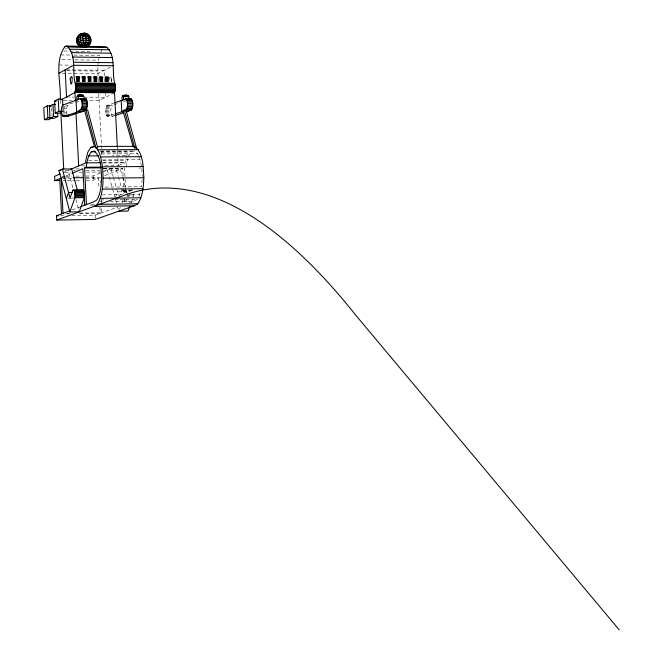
<?xml version="1.0" encoding="UTF-8"?>
<svg xmlns="http://www.w3.org/2000/svg" width="663" height="663" viewBox="0 0 663 663"><rect width="100%" height="100%" fill="white"/><g stroke="black" fill="none" stroke-linecap="round" stroke-linejoin="round"><path stroke-width="0.5" stroke-dasharray="3.31 2.49" d="M98.19 81.624L97.834 67.319M133.495 197.01L133.644 193.687M66.946 114.069C65.828 107.655 66.482 103.295 74.662 102.823M142.147 179.524L141.617 186.701L104.041 187.123M114.757 115.594L112.876 116.174L107.282 116.191L106.428 115.163L105.724 111.566L106.735 105.682L113.721 103.155M76.402 81.69L109.536 81.972C108.417 76.112 112.586 75.35 111.666 81.731L76.27 81.433M112.876 116.174L112.412 116.207C110.141 113.356 110.207 108.235 112.304 105.293L107.174 105.276M118.536 165.559L125.125 162.858L125.978 158.366M126.219 166.96L127.901 158.664M98.025 64.568L98.339 61.924M99.16 57.325L98.555 60.159L75.027 59.861M138.981 196.082L140.291 192.469M126.243 157.463L127.843 152.034L100.105 152.167M119.017 197.367L122.058 189.775M119.522 209.326L120.243 207.453M122.05 202.762L123.5 199.008M126.011 193.53L126.691 191.773L125.597 187.902M128.581 196.364L129.268 194.599M131.307 202.629L132.766 198.883M129.219 203.011L137.241 199.455L138.542 196.928M102.061 49.402L99.566 55.435L71.902 55.062M131.307 189.659L130.984 190.173L121.727 190.281M138.376 155.44L137.655 153.733L134.63 150.915L131.531 151.628L128.771 155.722L112.32 155.805M110.448 67.096L97.801 73.643L61.013 73.27M114.5 92.779L99.11 100.585L88.883 100.536M62.952 172.728L70.825 169.33M62.173 177.493L64.999 176.292M65.944 175.894L71.596 173.491M86.008 176.043L93.102 175.977L100.635 172.894M102.798 172.007L111.939 168.261M104.273 170.159L116.481 170.059L120.136 168.584L122.315 176.308M86.223 180.311L93.317 180.245L98.464 178.165L98.994 188.499M104.754 175.62L122.713 168.377L123.136 176.433M72.168 209.931L80.032 206.989M71.786 215.516L95.107 215.135L117.799 207.063M75.623 102.492L80.405 100.851M114.185 104.688L119.829 102.873M123.591 101.663L125.473 101.058M114.293 114.135L107.282 116.191M60.631 215.699L63.673 215.649M89.87 205.149L92.936 205.099M67.096 213.295L70.162 213.246M79.361 213.096L101.845 212.74L101.538 206.707M65.587 213.859L70.684 213.776M79.867 213.627L100.27 213.295L99.956 207.096M126.409 196.049L133.628 195.958M71.886 197.988L73.767 197.964M68.214 198.66L72.889 198.602M100.867 199.944L106.925 199.861M115.014 199.754L119.05 199.696M120.061 199.687L137.241 199.455M99.881 201.792L101.945 201.767M110.207 201.651L133.959 201.32M91.552 204.519L94.627 204.477M123.152 189.684L123.5 190.148L132.774 190.041L133.338 191.582M123.5 190.148L123.807 190.828L133.081 190.72M123.807 190.828L124.064 191.698L130.246 191.624M126.691 191.773L117.484 191.88L115.138 198.046L116.448 202.745M127.346 192.668L124.254 192.701L124.064 191.698M102.351 194.864L122.614 194.615M131.738 194.499L139.843 194.392M128.523 194.897L133.677 194.831M62.794 178.504L72.98 178.405M86.231 178.281L98.464 178.165M62.927 180.543L65.968 180.51M66.98 180.502L75.085 180.419M76.096 180.411L82.171 180.353M65.14 170.474L68.231 170.449L73.121 188.872M73.378 170.408L75.441 170.391M85.742 170.308L100.154 170.192M64.899 172.322L71.04 172.272M79.237 172.198L82.311 172.173M86.414 172.14L100.751 172.024M61.7 176.259L64.734 176.234M65.753 176.225L71.828 176.167M75.88 176.134L81.955 176.076M62.256 177.883L65.314 177.858M66.341 177.85L72.466 177.792M85.734 177.667L100.03 177.527L100.287 182.557M102.608 159.94L140.166 159.708L141.791 168.021L138.741 168.037M88.569 160.396L97.793 160.338M102.914 160.313L125.448 160.173M103.146 162.75L126.741 162.601M102.599 163.007L125.125 162.858M81.731 165.916L85.792 165.883M105.102 165.75L118.312 165.651L117.931 158.465M103.163 168.311L113.332 168.236M103.32 168.526L122.713 168.377M75.822 168.924L79.958 168.891M103.743 168.709L120.136 168.584M100.478 151.073L134.63 150.915M100.585 151.769L131.531 151.628M101.215 153.915L137.655 153.733M106.834 115.851L111.964 115.868M61.667 107.307L66.872 107.331M106.03 107.472L111.152 107.497M63.2 108.583L66.673 108.599M105.815 108.732L110.936 108.757M61.361 109.983L66.573 110M105.707 110.133L110.829 110.149M61.377 111.434L66.59 111.45M105.724 111.566L110.845 111.583M63.242 112.826L66.714 112.834M105.856 112.942L110.978 112.959M62.604 114.061L65.206 114.069M106.097 114.169L111.218 114.185M106.428 115.163L111.558 115.171M63.325 100.411L71.505 100.453M65.803 105.516L67.543 105.525M106.735 105.682L111.865 105.707M61.957 106.254L67.17 106.279M106.345 106.436L111.467 106.453M66.532 97.03L73.742 97.071M84.044 97.13L105.682 97.254L105.475 93.259M76.311 79.842L109.436 80.132M76.336 80.505L111.732 80.811M76.32 80.787L109.445 81.077M67.021 70.726L97.676 71.049M76.063 76.593L110.704 76.891M76.635 76.767L110.994 77.099M75.781 76.875L110.108 77.198M75.88 77.206L111.26 77.538M76.709 77.389L109.851 77.704M76.088 77.844L111.483 78.176M76.51 78.085L109.652 78.391M76.245 78.648L111.641 78.972M76.369 78.922L109.503 79.22M76.328 79.56L111.724 79.875M59.073 64.999L71.339 65.14M66.184 69.864L104.282 70.27L104.903 82.262M60.631 54.913L70.875 55.054M61.725 59.695L73.999 59.844M65.446 48.142L67.502 48.175M63.946 51.018L89.596 51.383M132.418 189.577L132.774 190.041M138.733 156.294L140.166 159.708M122.589 177.278L125.324 186.941M127.205 193.596L127.984 196.331M116.481 170.059L118.155 176.035M118.437 177.029L121.238 186.974M121.52 187.969L123.202 193.944M124.586 198.859L125.638 202.613M110.986 168.651L113.149 176.391M113.423 177.361L116.398 188.01M116.671 188.98L118.503 195.535M107.365 170.134L109.03 176.118M109.312 177.112L112.362 188.077M112.635 189.071L114.856 197.044M117.757 207.444L118.279 209.317M75.947 199.513L78.706 209.931M141.841 168.966L142.255 176.524M124.462 167.664L125.473 186.85M125.522 187.861L125.788 192.908M126.103 198.966L126.318 203.011M123.194 177.444L124.039 193.563M124.296 198.593L124.511 202.629M117.343 147.178L117.5 150.261M117.558 151.28L117.881 157.446M101.903 154.661L98.77 93.599M101.174 199.662L101.331 202.679M93.102 175.977L93.317 180.245M95.107 215.135L95.323 219.412M62.993 108.284L63.151 111.326M60.258 100.395L60.515 105.533M51.631 107.887L52.029 115.868"/><path stroke-width="0.99" d="M69.822 211.969L74.927 197.773L74.77 192.287L73.908 190.264L72.864 190.347L70.013 198.013L62.372 169.024L58.957 170.524L69.822 211.969L79.212 211.82L84.375 197.649L84.218 192.179L82.991 189.925L73.203 190.066M90.035 43.907L90.955 39.656C88.552 25.816 68.745 37.261 79.726 46.253L77.903 44.438L79.311 43.029L83.546 42.076L89.621 42.581L90.301 43.203L90.035 43.907L87.085 46.8M75.375 100.793L74.927 92.074L75.972 87.715L75.134 82.908C71.985 71.546 76.891 54.656 66.772 46.054L65.04 46.435C53.96 61.344 61.278 82.568 60.209 99.384M117.343 147.178L114.484 92.339L115.345 90.209L115.561 86.845L114.699 83.24C111.525 71.985 116.448 54.913 106.005 46.65L66.772 46.054M135.343 146.846C143.738 154.38 143.017 167.366 143.863 177.742C143.374 186.643 142.835 196.057 137.863 203.765L134.241 205.803L93.964 206.392L97.42 204.345C103.842 193.049 103.353 179.4 102.533 166.844C101.066 159.766 100.668 151.172 94.395 146.465L84.64 110.58M62.861 116.1L63.3 116.066C73.908 113.398 87.408 111.376 80.505 98.621L62.745 105.094C60.764 108.135 60.706 113.149 62.861 116.1L68.521 116.083L83.339 111.235L86.389 109.503L87.408 103.411L86.281 98.994L80.041 98.663M125.398 98.911L131.117 98.895C133.512 101.762 133.429 107.099 131.224 110.075L124.288 110.05L122.928 110.704L133.072 146.332L134.763 147.899L136.47 147.89L125.978 110.058C128.174 107.066 128.266 101.746 125.879 98.87L114.658 102.848M86.439 204.594L84.566 167.971L86.248 167.258L86.737 162.858L88.668 155.929L91.303 151.81L94.27 151.098C101.596 157.628 100.892 168.85 101.63 177.85C101.232 185.408 100.851 193.364 96.823 200.002L93.682 201.883L80.886 206.674M83.695 99.566C86.596 92.696 73.56 93.234 77.455 100.022M82.693 95.845L83.115 95.223M128.813 98.787C130.694 92.646 118.785 94.221 122.672 100.254M76.717 39.266L77.538 36.821L80.588 35.529L87.483 35.238L89.008 35.678L89.687 36.299L89.422 37.02M80.082 35.114L79.833 34.335L81.773 33.465L84.847 33.332L88.419 34.99L88.204 35.57M79.684 34.749L81.425 33.672M66.341 198.685L68.546 192.469L72.3 192.427M87.756 46.393L87.516 45.631L85.403 45.283L82.66 45.556L80.745 46.7L79.162 45.755L80.322 44.603L83.77 43.833L88.734 44.239L89.29 44.744L88.129 45.888L88.875 44.603M90.574 42.258L90.955 39.656L90.168 38.935L85.941 38.23L78.267 39.449L76.925 40.252L76.635 41.081L77.43 41.794M84.947 46.485L86.041 46.667C90.342 44.446 91.792 37.725 87.864 34.476L82.9 34.053L79.452 34.832C76.742 38.777 78.938 44.636 82.958 46.8L84.947 46.485C86.339 42.357 86.803 37.103 84.334 33.316L80.496 33.929L78.507 35.404L77.289 37.534L77.977 38.156M129.84 206.375L128.017 211.058L118.801 211.199M94.395 146.465L90.889 147.327L87.781 152.217L85.195 163.123L70.353 169.529M85.585 46.543C88.966 43.286 89.911 36.233 85.568 33.423L81.59 33.589C79.063 37.534 80.811 43.17 83.521 46.625M58.974 73.245L73.568 65.272L113.091 65.736M62.239 111.798L59.513 113.207L55.228 113.199L54.623 101.091L58.236 99.152L62.537 99.168L62.844 105.251M50.686 105.889L47.288 105.873L43.783 107.754L44.38 119.672L48.606 119.68L52.128 117.857L47.877 117.857L44.38 119.672M61.12 99.931L74.952 92.522L114.5 92.779M57.706 113.456L57.855 116.473L54.275 118.312L50.015 118.304L49.418 106.295L52.974 104.389L55.543 104.398M55.228 113.199L58.841 111.309L62.289 111.326M50.015 118.304L53.579 116.464L57.855 116.473M86.24 46.849L87.906 45.987L90.301 43.203L90.872 41.462L90.11 40.775L86.033 40.095L80.72 40.617L77.314 42.051L77.041 42.838L77.811 43.526M126.998 111.832L131.224 110.075M60.167 173.93L54.606 176.325L54.822 180.618L59.885 180.568M54.822 180.618L59.736 178.529L61.51 213.925M72.532 173.084L82.9 168.675L84.756 205.223M134.241 205.803L95.323 219.412L56.786 220.075L56.579 215.765L70.228 210.66M56.786 220.075L124.271 195.245A1221.345 376.236 80 0 1 355.849 315.315L619.217 629.85M115.229 113.845L123.252 111.359M114.757 115.594L123.227 112.992M85.37 98.696L85.834 98.654M130.636 98.936L131.117 98.895M68.521 116.083L62.438 115.752M56.579 215.765L58.601 215.732M75.052 196.712L84.499 196.588M74.927 197.773L84.375 197.649M100.362 198.328L140.946 197.789M97.42 204.345L137.863 203.765M102.367 189.154L143.051 188.69M72.864 190.347L83.339 190.148M74.231 190.729L83.679 190.621M74.529 191.416L83.969 191.3M74.77 192.287L84.218 192.179M74.952 193.306L84.4 193.19M75.06 194.416L84.508 194.3M75.093 195.577L84.541 195.452M103.13 178.132L143.863 177.742M58.957 170.524L61.013 170.507M73.485 177.775L83.695 177.684M86.737 162.858L100.072 162.775M102.533 166.844L143.258 166.537M86.248 167.258L101.621 167.142M84.566 167.971L100.933 167.847M62.372 169.024L71.687 168.957L77.405 190.405M91.303 151.81L95.422 151.786M88.668 155.929L98.953 155.88M100.677 156.924L141.327 156.7M97.502 146.457L133.744 146.324M90.889 147.327L92.953 147.319M97.826 149.805L138.352 149.639M81.756 107.638L87.093 107.655M127.188 107.804L132.434 107.82M81.441 108.715L86.778 108.732M126.857 108.873L132.103 108.889M81.052 109.486L86.389 109.503M126.442 109.644L131.688 109.66M80.613 109.909L87.657 109.934L97.751 148.04L96.019 148.048L85.95 109.925M78.027 111.218L83.339 111.235M125.871 111.367L128.481 111.376M81.93 111.699L76.626 111.682L76.063 100.503M123.517 111.823L121.777 111.815L121.196 100.726M80.944 98.969L86.281 98.994M126.343 99.21L131.589 99.235M125.382 99.782L123.641 99.773L123.045 95.464M81.35 99.674L86.687 99.699M126.774 99.906L132.02 99.939M81.69 100.693L87.027 100.718M127.122 100.925L132.368 100.95M54.623 101.091L56.338 101.099M81.93 101.961L87.267 101.986M127.379 102.177L132.625 102.201M82.063 103.395L87.408 103.411M127.511 103.594L132.766 103.619M82.079 104.878L87.417 104.903M127.528 105.069L132.782 105.094M81.972 106.329L87.317 106.345M127.42 106.511L132.666 106.528M49.418 106.295L51.117 106.295M75.905 88.867L115.503 89.149M75.756 89.928L115.345 90.209M75.532 90.856L115.113 91.121M75.259 91.585L114.823 91.85M74.927 92.074L114.484 92.339M77.571 95.315L83.24 95.315M122.796 95.588L128.39 95.588M77.803 95.19L83.347 95.497M123.277 95.737L128.506 95.77M77.463 95.522L82.776 95.555M122.688 95.795L124.429 95.803M78.027 95.472L83.439 95.77M123.376 96.011L128.597 96.036M78.118 95.737L83.497 96.11M123.442 96.342L128.663 96.375M78.184 96.077L83.538 96.483M123.475 96.715L128.705 96.748M75.134 82.908L114.699 83.24M75.433 83.546L115.014 83.87M75.681 84.4L115.271 84.715M75.855 85.419L115.453 85.726M75.955 86.546L115.561 86.845M75.972 87.715L115.577 88.005M73.411 62.206L112.934 62.687M72.623 57.051L112.113 57.565M65.04 46.435L85.651 46.75M68.488 47.007L107.796 47.595M70.087 49.236L109.47 49.816M71.496 52.65L110.936 53.197M82.013 34.211L81.35 33.888M86.836 34.037L84.392 33.208C80.389 33.548 84.657 43.269 84.226 46.518M80.894 46.294C78.209 44.736 76.502 41.578 76.999 38.471L83.008 36.622L88.096 36.714L90.549 37.89M124.288 110.05L134.763 147.899M78.217 96.458L78.375 99.541M76.005 113.199L78.682 165.941M65.156 69.847L66.532 97.03M60.822 111.699L63.714 169.247M58.236 99.152L58.841 111.309M61.228 177.891L63.01 213.362M52.974 104.389L53.579 116.464M47.288 105.873L47.877 117.857M70.162 78.864C71.463 94.461 73.933 69.101 70.162 78.864"/></g></svg>
